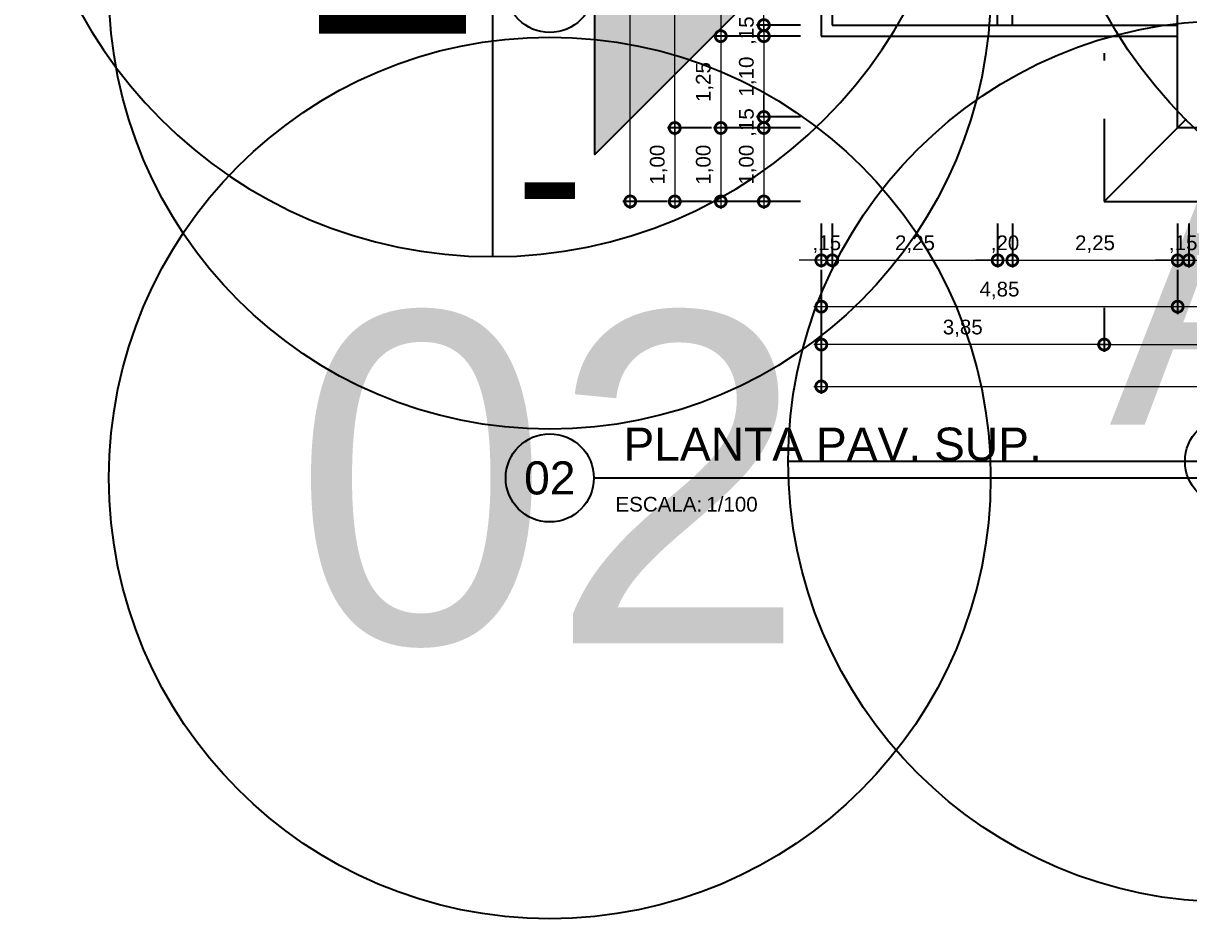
# Model space of a CAD drawing. Header units: metres. Extents: x 47619 to 47719, y 23263 to 23369.
# Drawn here: x 47644.75 to 47660.61, y 23308.29 to 23320.47 of the extents above; entities that cross this region are included whole.
import ezdxf
from ezdxf.enums import TextEntityAlignment as Align

# ---------------------------------------------------------------- set-up
doc = ezdxf.new("R2010")
doc.units = ezdxf.units.M
doc.header["$LTSCALE"] = 0.25
doc.header["$PDMODE"] = 96
doc.linetypes.add('DASHDOT2', pattern=[12.7, 6.35, -3.175, 0, -3.175])
doc.linetypes.add('DIVIDEX2', pattern=[63.5, 25.4, -12.7, 0, -12.7, 0, -12.7])
for name, color, linetype in [('0 @ 0.1', 7, 'Continuous'), ('0 @ 1', 7, 'Continuous'), ('ARQ_ALV CT', 4, 'Continuous'), ('ARQ_METAL CT', 2, 'Continuous'), ('ARQ_METAL CT @ 0.1', 2, 'Continuous'), ('ARQ_METAL CT @ 1', 2, 'Continuous'), ('ARQ_PISO 01', 1, 'Continuous'), ('ARQ_PROJ SUP', 1, 'DASHDOT2'), ('SIMB_01', 1, 'Continuous'), ('SIMB_02', 2, 'Continuous'), ('SIMB_PREENCHIMENTO', 253, 'Continuous'), ('SIMB_TXT', 1, 'Continuous')]:
    doc.layers.add(name, color=color, linetype=linetype)
doc.layers.add('ARQ_0', color=7, linetype='Continuous', true_color=0xff7400, plot=False)
doc.layers.add('ARQ_0_AREAS', color=7, linetype='Continuous', true_color=0x5a1694, plot=False)
doc.layers.add('ARQ_CINZA 06', color=255, linetype='Continuous', lineweight=9)
doc.layers.add('SIMB_LCT', color=252, linetype='DIVIDEX2', lineweight=100)
doc.layers.add('ARQ_COTA_AZUL', color=5, linetype='Continuous', lineweight=20, true_color=0x0000ff)
doc.styles.add('Annot_2.0mm', font='arial.ttf', dxfattribs={"height": 2})
doc.styles.add('cota', font='arial.ttf')
doc.styles.add('SIMB', font='arial.ttf')
doc.dimstyles.new('Info 01 - annot', dxfattribs={"dimtxt": 2, "dimasz": 3, "dimexe": 1, "dimexo": 1, "dimgap": 1, "dimtad": 1, "dimzin": 4, "dimtxsty": 'cota', "dimblk": 'DOTSMALL', "dimcen": 2, "dimdle": 1, "dimclrd": 256, "dimclre": 256, "dimclrt": 1, "dimazin": 2, "dimtfac": 0.09, "dimtix": 1, "dimtmove": 2, "dimatfit": 2, "dimfxl": 5, "dimfxlon": 1, "dimtolj": 1, "dimtzin": 4, "dimlwd": -1, "dimarcsym": 1})

# ---------------------------------------------------------------- blocks, each defined once
blk = doc.blocks.new('*U14')
at = {"layer": 'ARQ_CINZA 06'}
blk.add_hatch(color=256, dxfattribs=at).paths.add_polyline_path([(0, 0), (-5, -5), (5, -5)])
at = {"layer": 'ARQ_0'}
for p, q in [((0, 0), (0, -12.776)), ((-6.388, -6.388), (6.388, -6.388))]:
    blk.add_line(p, q, dxfattribs=at)
blk.add_circle((0, -6.388), 6.388, dxfattribs=at)
at = {"layer": 'SIMB_01'}
blk.add_lwpolyline([(0, 0), (-5, -5), (5, -5), (0, 0)], dxfattribs=at)
at = {"layer": 'SIMB_01', "style": 'Annot_2.0mm'}
blk.add_attdef('INCLINACAO', text='', height=2, dxfattribs=at).set_placement((0, -6.389), align=Align.MIDDLE_CENTER)
blk = doc.blocks.new('*U159')
at = {"layer": 'ARQ_METAL CT @ 0.1'}
ref = blk.add_blockref('*U14', (47658.696, 23323.687), dxfattribs=dict(at, xscale=0.1, yscale=0.1, zscale=0.1, rotation=89.99999999999999))
ref.add_attrib('INCLINACAO', 'I =5%', dxfattribs={"layer": 'SIMB_01', "height": 0.2, "rotation": 90, "style": 'Annot_2.0mm'}).set_placement((47659.471, 23323.687), align=Align.MIDDLE_CENTER)
at = {"layer": 'ARQ_METAL CT @ 1'}
ref = blk.add_blockref('*U14', (47658.696, 23323.687), dxfattribs=dict(at, rotation=89.99999999999999))
ref.add_attrib('INCLINACAO', 'I =5%', dxfattribs={"layer": 'SIMB_01', "height": 2, "rotation": 90, "style": 'Annot_2.0mm'}).set_placement((47666.447, 23323.687), align=Align.MIDDLE_CENTER)
blk = doc.blocks.new('*U12')
at = {"layer": 'SIMB_PREENCHIMENTO', "transparency": 33554587}
h = blk.add_hatch(color=256, dxfattribs=at)
h.dxf.hatch_style = 1
h.paths.add_polyline_path([(0, 8.483), (-4.152, 4.332, -0.401827), (4.152, 4.332)])
h = blk.add_hatch(color=256, dxfattribs=at)
h.dxf.hatch_style = 1
h.paths.add_polyline_path([(-4.332, 4.152), (-8.483, 0), (-6, 0, -0.193399)])
h = blk.add_hatch(color=256, dxfattribs=at)
h.dxf.hatch_style = 1
h.paths.add_polyline_path([(4.332, 4.152, -0.193399), (6, 0), (8.483, 0)])
at = {"layer": 'SIMB_01'}
for p, q in [((-8.483, 0), (0, 8.483)), ((8.483, 0), (0, 8.483)), ((0, -6), (0, 6)), ((-6, 0), (-8.483, 0)), ((6, 0), (8.483, 0))]:
    blk.add_line(p, q, dxfattribs=at)
blk.add_circle((0, 0), 6, dxfattribs=at)
at = {"layer": 'SIMB_LCT'}
blk.add_line((-6, 0), (-54.483, 0), dxfattribs=at)
at = {"layer": 'SIMB_TXT', "style": 'SIMB'}
for tag, height, p in [('000', 3.5, (-2.25, 0)), ('999', 2, (2.525, 0))]:
    blk.add_attdef(tag, text='', height=height, rotation=90, dxfattribs=at).set_placement(p, align=Align.MIDDLE_CENTER)
blk = doc.blocks.new('*U162')
at = {"layer": '0 @ 0.1', "xscale": 0.1, "yscale": 0.1, "zscale": 0.1, "rotation": 269.9999999999999}
blk.add_blockref('*U12', (47661.163, 23314.513), dxfattribs=at).add_auto_attribs({'999': '-', '000': 'A'})
at = {"layer": '0 @ 1'}
ref = blk.add_blockref('*U12', (47661.163, 23314.513), dxfattribs=dict(at, rotation=269.9999999999999))
ref.add_attrib('000', 'A', dxfattribs={"layer": 'SIMB_TXT', "height": 3.5, "style": 'SIMB'}).set_placement((47661.163, 23316.763), align=Align.MIDDLE_CENTER)
blk = doc.blocks.new('*U9')
at = {"layer": 'SIMB_PREENCHIMENTO', "transparency": 33554587}
h = blk.add_hatch(color=256, dxfattribs=at)
h.dxf.hatch_style = 1
h.paths.add_polyline_path([(0, 8.483), (-4.152, 4.332, -0.401827), (4.152, 4.332)])
h = blk.add_hatch(color=256, dxfattribs=at)
h.dxf.hatch_style = 1
h.paths.add_polyline_path([(-4.332, 4.152), (-8.483, 0), (-6, 0, -0.193399)])
h = blk.add_hatch(color=256, dxfattribs=at)
h.dxf.hatch_style = 1
h.paths.add_polyline_path([(4.332, 4.152, -0.193399), (6, 0), (8.483, 0)])
at = {"layer": 'SIMB_01'}
for p, q in [((-8.483, 0), (0, 8.483)), ((8.483, 0), (0, 8.483)), ((-6, 0), (-8.483, 0)), ((-6, 0), (6, 0)), ((6, 0), (8.483, 0))]:
    blk.add_line(p, q, dxfattribs=at)
blk.add_circle((0, 0), 6, dxfattribs=at)
at = {"layer": 'SIMB_LCT'}
blk.add_line((6, 0), (38.483, 0), dxfattribs=at)
at = {"layer": 'SIMB_TXT', "style": 'SIMB'}
for tag, height, p in [('000', 3.5, (0, 2.25)), ('999', 2, (0, -2.525))]:
    blk.add_attdef(tag, text='', height=height, dxfattribs=at).set_placement(p, align=Align.MIDDLE_CENTER)
blk = doc.blocks.new('*U163')
at = {"layer": '0 @ 0.1', "xscale": 0.1, "yscale": 0.1, "zscale": 0.1}
blk.add_blockref('*U9', (47651.918, 23320.95), dxfattribs=at).add_auto_attribs({'999': '-', '000': 'B'})
at = {"layer": '0 @ 1'}
ref = blk.add_blockref('*U9', (47651.918, 23320.95), dxfattribs=at)
ref.add_attrib('999', '-', dxfattribs={"layer": 'SIMB_TXT', "height": 2, "style": 'SIMB'}).set_placement((47651.918, 23318.425), align=Align.MIDDLE_CENTER)
blk = doc.blocks.new('_DotSmall')
at = {"color": 0, "linetype": 'ByBlock', "const_width": 0.5}
blk.add_lwpolyline([(-0.0625, 0, 1), (0.0625, 0, 1)], format="xyb", close=True, dxfattribs=at)
blk = doc.blocks.new('*D19')
at = {"layer": 'ARQ_COTA_AZUL', "transparency": 16777216}
for p, q in [((47654.831, 23320.45), (47654.831, 23320.75)), ((47654.831, 23320.45), (47654.831, 23320.3)), ((47654.831, 23320.3), (47654.831, 23320))]:
    blk.add_line(p, q, dxfattribs=at)
at = {"layer": 'ARQ_COTA_AZUL', "lineweight": -2, "transparency": 16777216}
for p, q in [((47655.331, 23320.45), (47654.731, 23320.45)), ((47655.331, 23320.3), (47654.731, 23320.3))]:
    blk.add_line(p, q, dxfattribs=at)
at = {"layer": 'Defpoints', "color": 0, "transparency": 16777216}
for p in [(47655.763, 23320.45), (47654.831, 23320.3), (47655.613, 23320.3)]:
    blk.add_point(p, dxfattribs=at)
at = {"layer": 'ARQ_COTA_AZUL', "transparency": 16777216, "xscale": 0.3, "yscale": 0.3, "zscale": 0.3}
for p, rotation in [((47654.831, 23320.45), 270), ((47654.831, 23320.3), 90)]:
    blk.add_blockref('_DotSmall', p, dxfattribs=dict(at, rotation=rotation))
at = {"layer": 'ARQ_COTA_AZUL', "color": 1, "transparency": 16777216, "insert": (47654.611, 23320.375), "char_height": 0.2, "attachment_point": 5, "rotation": 90, "style": 'cota'}
blk.add_mtext('\\A1;,15', dxfattribs=at)
blk = doc.blocks.new('*D21')
at = {"layer": 'ARQ_COTA_AZUL', "transparency": 16777216}
blk.add_line((47654.245, 23326.85), (47654.245, 23320.2), dxfattribs=at)
at = {"layer": 'ARQ_COTA_AZUL', "lineweight": -2, "transparency": 16777216}
for p, q in [((47654.745, 23326.75), (47654.145, 23326.75)), ((47654.745, 23320.3), (47654.145, 23320.3))]:
    blk.add_line(p, q, dxfattribs=at)
at = {"layer": 'Defpoints', "color": 0, "transparency": 16777216}
for p in [(47655.613, 23326.75), (47654.245, 23320.3), (47655.613, 23320.3)]:
    blk.add_point(p, dxfattribs=at)
at = {"layer": 'ARQ_COTA_AZUL', "transparency": 16777216, "xscale": 0.3, "yscale": 0.3, "zscale": 0.3}
for p, rotation in [((47654.245, 23326.75), 90), ((47654.245, 23320.3), 270)]:
    blk.add_blockref('_DotSmall', p, dxfattribs=dict(at, rotation=rotation))
at = {"layer": 'ARQ_COTA_AZUL', "color": 1, "transparency": 16777216, "insert": (47654.025, 23323.525), "char_height": 0.2, "attachment_point": 5, "rotation": 90, "style": 'cota'}
blk.add_mtext('\\A1;6,45', dxfattribs=at)
blk = doc.blocks.new('*D23')
at = {"layer": 'ARQ_COTA_AZUL', "lineweight": -2, "transparency": 16777216}
for p, q in [((47655.613, 23317.749), (47655.613, 23317.149)), ((47655.763, 23317.749), (47655.763, 23317.149))]:
    blk.add_line(p, q, dxfattribs=at)
at = {"layer": 'ARQ_COTA_AZUL', "transparency": 16777216}
for p, q in [((47655.613, 23317.249), (47655.313, 23317.249)), ((47655.613, 23317.249), (47655.763, 23317.249)), ((47655.763, 23317.249), (47656.063, 23317.249))]:
    blk.add_line(p, q, dxfattribs=at)
at = {"layer": 'Defpoints', "color": 0, "transparency": 16777216}
for p in [(47655.763, 23320.45), (47655.613, 23320.3), (47655.763, 23317.249)]:
    blk.add_point(p, dxfattribs=at)
at = {"layer": 'ARQ_COTA_AZUL', "transparency": 16777216, "xscale": 0.3, "yscale": 0.3, "zscale": 0.3}
blk.add_blockref('_DotSmall', (47655.613, 23317.249), dxfattribs=at)
at = {"layer": 'ARQ_COTA_AZUL', "transparency": 16777216, "xscale": 0.3, "yscale": 0.3, "zscale": 0.3, "rotation": 180}
blk.add_blockref('_DotSmall', (47655.763, 23317.249), dxfattribs=at)
at = {"layer": 'ARQ_COTA_AZUL', "color": 1, "transparency": 16777216, "insert": (47655.688, 23317.469), "char_height": 0.2, "attachment_point": 5, "style": 'cota'}
blk.add_mtext('\\A1;,15', dxfattribs=at)
blk = doc.blocks.new('*D25')
at = {"layer": 'ARQ_COTA_AZUL', "lineweight": -2, "transparency": 16777216}
for p, q in [((47655.763, 23317.749), (47655.763, 23317.149)), ((47658.013, 23317.749), (47658.013, 23317.149))]:
    blk.add_line(p, q, dxfattribs=at)
at = {"layer": 'ARQ_COTA_AZUL', "transparency": 16777216}
blk.add_line((47655.663, 23317.249), (47658.113, 23317.249), dxfattribs=at)
at = {"layer": 'Defpoints', "color": 0, "transparency": 16777216}
for p in [(47655.763, 23320.45), (47658.013, 23320.45), (47658.013, 23317.249)]:
    blk.add_point(p, dxfattribs=at)
at = {"layer": 'ARQ_COTA_AZUL', "transparency": 16777216, "xscale": 0.3, "yscale": 0.3, "zscale": 0.3, "rotation": 180}
blk.add_blockref('_DotSmall', (47655.763, 23317.249), dxfattribs=at)
at = {"layer": 'ARQ_COTA_AZUL', "transparency": 16777216, "xscale": 0.3, "yscale": 0.3, "zscale": 0.3}
blk.add_blockref('_DotSmall', (47658.013, 23317.249), dxfattribs=at)
at = {"layer": 'ARQ_COTA_AZUL', "color": 1, "transparency": 16777216, "insert": (47656.888, 23317.469), "char_height": 0.2, "attachment_point": 5, "style": 'cota'}
blk.add_mtext('\\A1;2,25', dxfattribs=at)
blk = doc.blocks.new('*D27')
at = {"layer": 'ARQ_COTA_AZUL', "lineweight": -2, "transparency": 16777216}
for p, q in [((47658.013, 23317.749), (47658.013, 23317.149)), ((47658.213, 23317.749), (47658.213, 23317.149))]:
    blk.add_line(p, q, dxfattribs=at)
at = {"layer": 'ARQ_COTA_AZUL', "transparency": 16777216}
for p, q in [((47658.013, 23317.249), (47657.713, 23317.249)), ((47658.013, 23317.249), (47658.213, 23317.249)), ((47658.213, 23317.249), (47658.513, 23317.249))]:
    blk.add_line(p, q, dxfattribs=at)
at = {"layer": 'Defpoints', "color": 0, "transparency": 16777216}
for p in [(47658.013, 23320.45), (47658.213, 23320.45), (47658.213, 23317.249)]:
    blk.add_point(p, dxfattribs=at)
at = {"layer": 'ARQ_COTA_AZUL', "transparency": 16777216, "xscale": 0.3, "yscale": 0.3, "zscale": 0.3}
blk.add_blockref('_DotSmall', (47658.013, 23317.249), dxfattribs=at)
at = {"layer": 'ARQ_COTA_AZUL', "transparency": 16777216, "xscale": 0.3, "yscale": 0.3, "zscale": 0.3, "rotation": 180}
blk.add_blockref('_DotSmall', (47658.213, 23317.249), dxfattribs=at)
at = {"layer": 'ARQ_COTA_AZUL', "color": 1, "transparency": 16777216, "insert": (47658.113, 23317.469), "char_height": 0.2, "attachment_point": 5, "style": 'cota'}
blk.add_mtext('\\A1;,20', dxfattribs=at)
blk = doc.blocks.new('*D29')
at = {"layer": 'ARQ_COTA_AZUL', "lineweight": -2, "transparency": 16777216}
for p, q in [((47658.213, 23317.749), (47658.213, 23317.149)), ((47660.463, 23317.749), (47660.463, 23317.149))]:
    blk.add_line(p, q, dxfattribs=at)
at = {"layer": 'ARQ_COTA_AZUL', "transparency": 16777216}
blk.add_line((47658.113, 23317.249), (47660.563, 23317.249), dxfattribs=at)
at = {"layer": 'Defpoints', "color": 0, "transparency": 16777216}
for p in [(47658.213, 23320.45), (47660.463, 23320.3), (47660.463, 23317.249)]:
    blk.add_point(p, dxfattribs=at)
at = {"layer": 'ARQ_COTA_AZUL', "transparency": 16777216, "xscale": 0.3, "yscale": 0.3, "zscale": 0.3, "rotation": 180}
blk.add_blockref('_DotSmall', (47658.213, 23317.249), dxfattribs=at)
at = {"layer": 'ARQ_COTA_AZUL', "transparency": 16777216, "xscale": 0.3, "yscale": 0.3, "zscale": 0.3}
blk.add_blockref('_DotSmall', (47660.463, 23317.249), dxfattribs=at)
at = {"layer": 'ARQ_COTA_AZUL', "color": 1, "transparency": 16777216, "insert": (47659.338, 23317.469), "char_height": 0.2, "attachment_point": 5, "style": 'cota'}
blk.add_mtext('\\A1;2,25', dxfattribs=at)
blk = doc.blocks.new('*D31')
at = {"layer": 'ARQ_COTA_AZUL', "lineweight": -2, "transparency": 16777216}
for p, q in [((47655.613, 23317.118), (47655.613, 23316.518)), ((47660.463, 23317.118), (47660.463, 23316.518))]:
    blk.add_line(p, q, dxfattribs=at)
at = {"layer": 'ARQ_COTA_AZUL', "transparency": 16777216}
blk.add_line((47655.513, 23316.618), (47660.563, 23316.618), dxfattribs=at)
at = {"layer": 'Defpoints', "color": 0, "transparency": 16777216}
for p in [(47655.613, 23320.3), (47660.463, 23320.3), (47660.463, 23316.618)]:
    blk.add_point(p, dxfattribs=at)
at = {"layer": 'ARQ_COTA_AZUL', "transparency": 16777216, "xscale": 0.3, "yscale": 0.3, "zscale": 0.3, "rotation": 180}
blk.add_blockref('_DotSmall', (47655.613, 23316.618), dxfattribs=at)
at = {"layer": 'ARQ_COTA_AZUL', "transparency": 16777216, "xscale": 0.3, "yscale": 0.3, "zscale": 0.3}
blk.add_blockref('_DotSmall', (47660.463, 23316.618), dxfattribs=at)
at = {"layer": 'ARQ_COTA_AZUL', "color": 1, "transparency": 16777216, "insert": (47658.038, 23316.838), "char_height": 0.2, "attachment_point": 5, "style": 'cota'}
blk.add_mtext('\\A1;4,85', dxfattribs=at)
blk = doc.blocks.new('*D41')
at = {"layer": 'ARQ_COTA_AZUL', "transparency": 16777216}
blk.add_line((47654.831, 23320.35), (47654.831, 23326.7), dxfattribs=at)
at = {"layer": 'ARQ_COTA_AZUL', "lineweight": -2, "transparency": 16777216}
for p, q in [((47655.331, 23326.6), (47654.731, 23326.6)), ((47655.331, 23320.45), (47654.731, 23320.45))]:
    blk.add_line(p, q, dxfattribs=at)
at = {"layer": 'Defpoints', "color": 0, "transparency": 16777216}
for p in [(47654.831, 23326.6), (47655.763, 23326.6), (47655.763, 23320.45)]:
    blk.add_point(p, dxfattribs=at)
at = {"layer": 'ARQ_COTA_AZUL', "transparency": 16777216, "xscale": 0.3, "yscale": 0.3, "zscale": 0.3}
for p, rotation in [((47654.831, 23326.6), 90), ((47654.831, 23320.45), 270)]:
    blk.add_blockref('_DotSmall', p, dxfattribs=dict(at, rotation=rotation))
at = {"layer": 'ARQ_COTA_AZUL', "color": 1, "transparency": 16777216, "insert": (47654.611, 23323.525), "char_height": 0.2, "attachment_point": 5, "rotation": 90, "style": 'cota'}
blk.add_mtext('\\A1;6,15', dxfattribs=at)
blk = doc.blocks.new('*D55')
at = {"layer": 'ARQ_COTA_AZUL', "lineweight": -2, "transparency": 16777216}
for p, q in [((47660.613, 23317.749), (47660.613, 23317.149)), ((47663.113, 23317.749), (47663.113, 23317.149))]:
    blk.add_line(p, q, dxfattribs=at)
at = {"layer": 'ARQ_COTA_AZUL', "transparency": 16777216}
blk.add_line((47660.513, 23317.249), (47663.213, 23317.249), dxfattribs=at)
at = {"layer": 'Defpoints', "color": 0, "transparency": 16777216}
for p in [(47660.613, 23319.2), (47663.113, 23319.2), (47663.113, 23317.249)]:
    blk.add_point(p, dxfattribs=at)
at = {"layer": 'ARQ_COTA_AZUL', "transparency": 16777216, "xscale": 0.3, "yscale": 0.3, "zscale": 0.3, "rotation": 180}
blk.add_blockref('_DotSmall', (47660.613, 23317.249), dxfattribs=at)
at = {"layer": 'ARQ_COTA_AZUL', "transparency": 16777216, "xscale": 0.3, "yscale": 0.3, "zscale": 0.3}
blk.add_blockref('_DotSmall', (47663.113, 23317.249), dxfattribs=at)
at = {"layer": 'ARQ_COTA_AZUL', "color": 1, "transparency": 16777216, "insert": (47661.863, 23317.469), "char_height": 0.2, "attachment_point": 5, "style": 'cota'}
blk.add_mtext('\\A1;2,50', dxfattribs=at)
blk = doc.blocks.new('*U7')
at = {"layer": 'SIMB_02'}
blk.add_line((6, 0), (67.145, 0), dxfattribs=at)
blk.add_circle((0, 0), 6, dxfattribs=at)
at = {"layer": 'SIMB_TXT', "style": 'SIMB'}
blk.add_text('ESCALA:', height=2, dxfattribs=at).set_placement((8.936, -4.582))
blk.add_attdef('TITULO_DO_DESENHO', text='', height=4.5, dxfattribs=at).set_placement((10.022, 1), align=Align.BOTTOM_LEFT)
blk.add_attdef('NUM', text='', height=4.5, dxfattribs=at).set_placement((0, 0), align=Align.MIDDLE_CENTER)
blk.add_attdef('ESCALA', (21.304, -4.582), '', height=2, dxfattribs=at)
blk = doc.blocks.new('*U165')
at = {"layer": '0 @ 0.1', "xscale": 0.1, "yscale": 0.1, "zscale": 0.1}
blk.add_blockref('*U7', (47651.918, 23314.287), dxfattribs=at).add_auto_attribs({'TITULO_DO_DESENHO': 'PLANTA PAV. SUP.', 'NUM': '02', 'ESCALA': '1/100'})
at = {"layer": '0 @ 1'}
ref = blk.add_blockref('*U7', (47651.918, 23314.287), dxfattribs=at)
ref.add_attrib('NUM', '02', dxfattribs={"layer": 'SIMB_TXT', "height": 4.5, "style": 'SIMB'}).set_placement((47651.918, 23314.287), align=Align.MIDDLE_CENTER)
blk = doc.blocks.new('*D71')
at = {"layer": 'ARQ_COTA_AZUL', "lineweight": -2, "transparency": 16777216}
for p, q in [((47660.463, 23317.118), (47660.463, 23316.518)), ((47669.413, 23317.118), (47669.413, 23316.518))]:
    blk.add_line(p, q, dxfattribs=at)
at = {"layer": 'ARQ_COTA_AZUL', "transparency": 16777216}
blk.add_line((47660.363, 23316.618), (47669.513, 23316.618), dxfattribs=at)
at = {"layer": 'Defpoints', "color": 0, "transparency": 16777216}
for p in [(47660.463, 23320.3), (47669.413, 23319.05), (47669.413, 23316.618)]:
    blk.add_point(p, dxfattribs=at)
at = {"layer": 'ARQ_COTA_AZUL', "transparency": 16777216, "xscale": 0.3, "yscale": 0.3, "zscale": 0.3, "rotation": 180}
blk.add_blockref('_DotSmall', (47660.463, 23316.618), dxfattribs=at)
at = {"layer": 'ARQ_COTA_AZUL', "transparency": 16777216, "xscale": 0.3, "yscale": 0.3, "zscale": 0.3}
blk.add_blockref('_DotSmall', (47669.413, 23316.618), dxfattribs=at)
at = {"layer": 'ARQ_COTA_AZUL', "color": 1, "transparency": 16777216, "insert": (47664.938, 23316.838), "char_height": 0.2, "attachment_point": 5, "style": 'cota'}
blk.add_mtext('\\A1;8,95', dxfattribs=at)
blk = doc.blocks.new('*D75')
at = {"layer": 'ARQ_COTA_AZUL', "lineweight": -2, "transparency": 16777216}
for p, q in [((47659.463, 23316.602), (47659.463, 23316.002)), ((47670.413, 23316.602), (47670.413, 23316.002))]:
    blk.add_line(p, q, dxfattribs=at)
at = {"layer": 'ARQ_COTA_AZUL', "transparency": 16777216}
blk.add_line((47659.363, 23316.102), (47670.513, 23316.102), dxfattribs=at)
at = {"layer": 'Defpoints', "color": 0, "transparency": 16777216}
for p in [(47659.463, 23318.05), (47670.413, 23318.05), (47670.413, 23316.102)]:
    blk.add_point(p, dxfattribs=at)
at = {"layer": 'ARQ_COTA_AZUL', "transparency": 16777216, "xscale": 0.3, "yscale": 0.3, "zscale": 0.3, "rotation": 180}
blk.add_blockref('_DotSmall', (47659.463, 23316.102), dxfattribs=at)
at = {"layer": 'ARQ_COTA_AZUL', "transparency": 16777216, "xscale": 0.3, "yscale": 0.3, "zscale": 0.3}
blk.add_blockref('_DotSmall', (47670.413, 23316.102), dxfattribs=at)
at = {"layer": 'ARQ_COTA_AZUL', "color": 1, "transparency": 16777216, "insert": (47664.938, 23316.322), "char_height": 0.2, "attachment_point": 5, "style": 'cota'}
blk.add_mtext('\\A1;10,95', dxfattribs=at)
blk = doc.blocks.new('*D95')
at = {"layer": 'ARQ_COTA_AZUL', "transparency": 16777216}
blk.add_line((47654.831, 23320.4), (47654.831, 23319.1), dxfattribs=at)
at = {"layer": 'ARQ_COTA_AZUL', "lineweight": -2, "transparency": 16777216}
for p, q in [((47655.331, 23320.3), (47654.731, 23320.3)), ((47655.331, 23319.2), (47654.731, 23319.2))]:
    blk.add_line(p, q, dxfattribs=at)
at = {"layer": 'Defpoints', "color": 0, "transparency": 16777216}
for p in [(47655.613, 23320.3), (47654.831, 23319.2), (47660.613, 23319.2)]:
    blk.add_point(p, dxfattribs=at)
at = {"layer": 'ARQ_COTA_AZUL', "transparency": 16777216, "xscale": 0.3, "yscale": 0.3, "zscale": 0.3}
for p, rotation in [((47654.831, 23320.3), 90), ((47654.831, 23319.2), 270)]:
    blk.add_blockref('_DotSmall', p, dxfattribs=dict(at, rotation=rotation))
at = {"layer": 'ARQ_COTA_AZUL', "color": 1, "transparency": 16777216, "insert": (47654.611, 23319.75), "char_height": 0.2, "attachment_point": 5, "rotation": 90, "style": 'cota'}
blk.add_mtext('\\A1;1,10', dxfattribs=at)
blk = doc.blocks.new('*D97')
at = {"layer": 'ARQ_COTA_AZUL', "transparency": 16777216}
blk.add_line((47654.245, 23320.4), (47654.245, 23318.95), dxfattribs=at)
at = {"layer": 'ARQ_COTA_AZUL', "lineweight": -2, "transparency": 16777216}
for p, q in [((47654.745, 23320.3), (47654.145, 23320.3)), ((47654.745, 23319.05), (47654.145, 23319.05))]:
    blk.add_line(p, q, dxfattribs=at)
at = {"layer": 'Defpoints', "color": 0, "transparency": 16777216}
for p in [(47655.613, 23320.3), (47654.245, 23319.05), (47660.463, 23319.05)]:
    blk.add_point(p, dxfattribs=at)
at = {"layer": 'ARQ_COTA_AZUL', "transparency": 16777216, "xscale": 0.3, "yscale": 0.3, "zscale": 0.3}
for p, rotation in [((47654.245, 23320.3), 90), ((47654.245, 23319.05), 270)]:
    blk.add_blockref('_DotSmall', p, dxfattribs=dict(at, rotation=rotation))
at = {"layer": 'ARQ_COTA_AZUL', "color": 1, "transparency": 16777216, "insert": (47654.025, 23319.675), "char_height": 0.2, "attachment_point": 5, "rotation": 90, "style": 'cota'}
blk.add_mtext('\\A1;1,25', dxfattribs=at)
blk = doc.blocks.new('*D139')
at = {"layer": 'ARQ_COTA_AZUL', "transparency": 16777216}
blk.add_line((47653.619, 23318.95), (47653.619, 23328.1), dxfattribs=at)
at = {"layer": 'ARQ_COTA_AZUL', "lineweight": -2, "transparency": 16777216}
for p, q in [((47654.119, 23328), (47653.519, 23328)), ((47654.119, 23319.05), (47653.519, 23319.05))]:
    blk.add_line(p, q, dxfattribs=at)
at = {"layer": 'Defpoints', "color": 0, "transparency": 16777216}
for p in [(47653.619, 23328), (47660.463, 23328), (47660.463, 23319.05)]:
    blk.add_point(p, dxfattribs=at)
at = {"layer": 'ARQ_COTA_AZUL', "transparency": 16777216, "xscale": 0.3, "yscale": 0.3, "zscale": 0.3}
for p, rotation in [((47653.619, 23328), 90), ((47653.619, 23319.05), 270)]:
    blk.add_blockref('_DotSmall', p, dxfattribs=dict(at, rotation=rotation))
at = {"layer": 'ARQ_COTA_AZUL', "color": 1, "transparency": 16777216, "insert": (47653.399, 23323.525), "char_height": 0.2, "attachment_point": 5, "rotation": 90, "style": 'cota'}
blk.add_mtext('\\A1;8,95', dxfattribs=at)
blk = doc.blocks.new('*D143')
at = {"layer": 'ARQ_COTA_AZUL', "transparency": 16777216}
blk.add_line((47653.619, 23319.15), (47653.619, 23317.95), dxfattribs=at)
at = {"layer": 'ARQ_COTA_AZUL', "lineweight": -2, "transparency": 16777216}
for p, q in [((47654.119, 23319.05), (47653.519, 23319.05)), ((47654.119, 23318.05), (47653.519, 23318.05))]:
    blk.add_line(p, q, dxfattribs=at)
at = {"layer": 'Defpoints', "color": 0, "transparency": 16777216}
for p in [(47660.463, 23319.05), (47653.619, 23318.05), (47659.463, 23318.05)]:
    blk.add_point(p, dxfattribs=at)
at = {"layer": 'ARQ_COTA_AZUL', "transparency": 16777216, "xscale": 0.3, "yscale": 0.3, "zscale": 0.3}
for p, rotation in [((47653.619, 23319.05), 90), ((47653.619, 23318.05), 270)]:
    blk.add_blockref('_DotSmall', p, dxfattribs=dict(at, rotation=rotation))
at = {"layer": 'ARQ_COTA_AZUL', "color": 1, "transparency": 16777216, "insert": (47653.399, 23318.55), "char_height": 0.2, "attachment_point": 5, "rotation": 90, "style": 'cota'}
blk.add_mtext('\\A1;1,00', dxfattribs=at)
blk = doc.blocks.new('*D145')
at = {"layer": 'ARQ_COTA_AZUL', "transparency": 16777216}
blk.add_line((47653.013, 23317.95), (47653.013, 23329.1), dxfattribs=at)
at = {"layer": 'ARQ_COTA_AZUL', "lineweight": -2, "transparency": 16777216}
for p, q in [((47653.513, 23329), (47652.913, 23329)), ((47653.513, 23318.05), (47652.913, 23318.05))]:
    blk.add_line(p, q, dxfattribs=at)
at = {"layer": 'Defpoints', "color": 0, "transparency": 16777216}
for p in [(47653.013, 23329), (47659.463, 23329), (47659.463, 23318.05)]:
    blk.add_point(p, dxfattribs=at)
at = {"layer": 'ARQ_COTA_AZUL', "transparency": 16777216, "xscale": 0.3, "yscale": 0.3, "zscale": 0.3}
for p, rotation in [((47653.013, 23329), 90), ((47653.013, 23318.05), 270)]:
    blk.add_blockref('_DotSmall', p, dxfattribs=dict(at, rotation=rotation))
at = {"layer": 'ARQ_COTA_AZUL', "color": 1, "transparency": 16777216, "insert": (47652.792, 23323.525), "char_height": 0.2, "attachment_point": 5, "rotation": 90, "style": 'cota'}
blk.add_mtext('\\A1;10,95', dxfattribs=at)
blk = doc.blocks.new('*D149')
at = {"layer": 'ARQ_COTA_AZUL', "lineweight": -2, "transparency": 16777216}
for p, q in [((47655.613, 23316.032), (47655.613, 23315.432)), ((47670.413, 23316.032), (47670.413, 23315.432))]:
    blk.add_line(p, q, dxfattribs=at)
at = {"layer": 'ARQ_COTA_AZUL', "transparency": 16777216}
blk.add_line((47655.513, 23315.532), (47670.513, 23315.532), dxfattribs=at)
at = {"layer": 'Defpoints', "color": 0, "transparency": 16777216}
for p in [(47655.613, 23320.3), (47670.413, 23318.05), (47670.413, 23315.532)]:
    blk.add_point(p, dxfattribs=at)
at = {"layer": 'ARQ_COTA_AZUL', "transparency": 16777216, "xscale": 0.3, "yscale": 0.3, "zscale": 0.3, "rotation": 180}
blk.add_blockref('_DotSmall', (47655.613, 23315.532), dxfattribs=at)
at = {"layer": 'ARQ_COTA_AZUL', "transparency": 16777216, "xscale": 0.3, "yscale": 0.3, "zscale": 0.3}
blk.add_blockref('_DotSmall', (47670.413, 23315.532), dxfattribs=at)
at = {"layer": 'ARQ_COTA_AZUL', "color": 1, "transparency": 16777216, "insert": (47663.013, 23315.752), "char_height": 0.2, "attachment_point": 5, "style": 'cota'}
blk.add_mtext('\\A1;14,80', dxfattribs=at)
blk = doc.blocks.new('*D119')
at = {"layer": 'ARQ_COTA_AZUL', "transparency": 16777216}
blk.add_line((47654.831, 23319.15), (47654.831, 23317.95), dxfattribs=at)
at = {"layer": 'ARQ_COTA_AZUL', "lineweight": -2, "transparency": 16777216}
for p, q in [((47655.331, 23319.05), (47654.731, 23319.05)), ((47655.331, 23318.05), (47654.731, 23318.05))]:
    blk.add_line(p, q, dxfattribs=at)
at = {"layer": 'Defpoints', "color": 0, "transparency": 16777216}
for p in [(47660.463, 23319.05), (47654.831, 23318.05), (47659.463, 23318.05)]:
    blk.add_point(p, dxfattribs=at)
at = {"layer": 'ARQ_COTA_AZUL', "transparency": 16777216, "xscale": 0.3, "yscale": 0.3, "zscale": 0.3}
for p, rotation in [((47654.831, 23319.05), 90), ((47654.831, 23318.05), 270)]:
    blk.add_blockref('_DotSmall', p, dxfattribs=dict(at, rotation=rotation))
at = {"layer": 'ARQ_COTA_AZUL', "color": 1, "transparency": 16777216, "insert": (47654.611, 23318.55), "char_height": 0.2, "attachment_point": 5, "rotation": 90, "style": 'cota'}
blk.add_mtext('\\A1;1,00', dxfattribs=at)
blk = doc.blocks.new('*D121')
at = {"layer": 'ARQ_COTA_AZUL', "lineweight": -2, "transparency": 16777216}
for p, q in [((47655.613, 23316.602), (47655.613, 23316.002)), ((47659.463, 23316.602), (47659.463, 23316.002))]:
    blk.add_line(p, q, dxfattribs=at)
at = {"layer": 'ARQ_COTA_AZUL', "transparency": 16777216}
blk.add_line((47659.563, 23316.102), (47655.513, 23316.102), dxfattribs=at)
at = {"layer": 'Defpoints', "color": 0, "transparency": 16777216}
for p in [(47655.613, 23320.3), (47659.463, 23318.05), (47655.613, 23316.102)]:
    blk.add_point(p, dxfattribs=at)
at = {"layer": 'ARQ_COTA_AZUL', "transparency": 16777216, "xscale": 0.3, "yscale": 0.3, "zscale": 0.3, "rotation": 180}
blk.add_blockref('_DotSmall', (47655.613, 23316.102), dxfattribs=at)
at = {"layer": 'ARQ_COTA_AZUL', "transparency": 16777216, "xscale": 0.3, "yscale": 0.3, "zscale": 0.3}
blk.add_blockref('_DotSmall', (47659.463, 23316.102), dxfattribs=at)
at = {"layer": 'ARQ_COTA_AZUL', "color": 1, "transparency": 16777216, "insert": (47657.538, 23316.322), "char_height": 0.2, "attachment_point": 5, "style": 'cota'}
blk.add_mtext('\\A1;3,85', dxfattribs=at)
blk = doc.blocks.new('*D153')
at = {"layer": 'ARQ_COTA_AZUL', "lineweight": -2, "transparency": 16777216}
for p, q in [((47660.463, 23317.749), (47660.463, 23317.149)), ((47660.613, 23317.749), (47660.613, 23317.149))]:
    blk.add_line(p, q, dxfattribs=at)
at = {"layer": 'ARQ_COTA_AZUL', "transparency": 16777216}
for p, q in [((47660.463, 23317.249), (47660.163, 23317.249)), ((47660.613, 23317.249), (47660.463, 23317.249)), ((47660.613, 23317.249), (47660.913, 23317.249))]:
    blk.add_line(p, q, dxfattribs=at)
at = {"layer": 'Defpoints', "color": 0, "transparency": 16777216}
for p in [(47660.613, 23319.2), (47660.463, 23319.05), (47660.463, 23317.249)]:
    blk.add_point(p, dxfattribs=at)
at = {"layer": 'ARQ_COTA_AZUL', "transparency": 16777216, "xscale": 0.3, "yscale": 0.3, "zscale": 0.3}
blk.add_blockref('_DotSmall', (47660.463, 23317.249), dxfattribs=at)
at = {"layer": 'ARQ_COTA_AZUL', "transparency": 16777216, "xscale": 0.3, "yscale": 0.3, "zscale": 0.3, "rotation": 180}
blk.add_blockref('_DotSmall', (47660.613, 23317.249), dxfattribs=at)
at = {"layer": 'ARQ_COTA_AZUL', "color": 1, "transparency": 16777216, "insert": (47660.538, 23317.469), "char_height": 0.2, "attachment_point": 5, "style": 'cota'}
blk.add_mtext('\\A1;,15', dxfattribs=at)
blk = doc.blocks.new('*D155')
at = {"layer": 'ARQ_COTA_AZUL', "transparency": 16777216}
for p, q in [((47654.831, 23319.2), (47654.831, 23319.5)), ((47654.831, 23319.2), (47654.831, 23319.05)), ((47654.831, 23319.05), (47654.831, 23318.75))]:
    blk.add_line(p, q, dxfattribs=at)
at = {"layer": 'ARQ_COTA_AZUL', "lineweight": -2, "transparency": 16777216}
for p, q in [((47655.331, 23319.2), (47654.731, 23319.2)), ((47655.331, 23319.05), (47654.731, 23319.05))]:
    blk.add_line(p, q, dxfattribs=at)
at = {"layer": 'Defpoints', "color": 0, "transparency": 16777216}
for p in [(47660.613, 23319.2), (47654.831, 23319.05), (47660.463, 23319.05)]:
    blk.add_point(p, dxfattribs=at)
at = {"layer": 'ARQ_COTA_AZUL', "transparency": 16777216, "xscale": 0.3, "yscale": 0.3, "zscale": 0.3}
for p, rotation in [((47654.831, 23319.2), 270), ((47654.831, 23319.05), 90)]:
    blk.add_blockref('_DotSmall', p, dxfattribs=dict(at, rotation=rotation))
at = {"layer": 'ARQ_COTA_AZUL', "color": 1, "transparency": 16777216, "insert": (47654.611, 23319.125), "char_height": 0.2, "attachment_point": 5, "rotation": 90, "style": 'cota'}
blk.add_mtext('\\A1;,15', dxfattribs=at)
blk = doc.blocks.new('*D157')
at = {"layer": 'ARQ_COTA_AZUL', "transparency": 16777216}
blk.add_line((47654.245, 23319.15), (47654.245, 23317.95), dxfattribs=at)
at = {"layer": 'ARQ_COTA_AZUL', "lineweight": -2, "transparency": 16777216}
for p, q in [((47654.745, 23319.05), (47654.145, 23319.05)), ((47654.745, 23318.05), (47654.145, 23318.05))]:
    blk.add_line(p, q, dxfattribs=at)
at = {"layer": 'Defpoints', "color": 0, "transparency": 16777216}
for p in [(47660.463, 23319.05), (47654.245, 23318.05), (47659.463, 23318.05)]:
    blk.add_point(p, dxfattribs=at)
at = {"layer": 'ARQ_COTA_AZUL', "transparency": 16777216, "xscale": 0.3, "yscale": 0.3, "zscale": 0.3}
for p, rotation in [((47654.245, 23319.05), 90), ((47654.245, 23318.05), 270)]:
    blk.add_blockref('_DotSmall', p, dxfattribs=dict(at, rotation=rotation))
at = {"layer": 'ARQ_COTA_AZUL', "color": 1, "transparency": 16777216, "insert": (47654.025, 23318.55), "char_height": 0.2, "attachment_point": 5, "rotation": 90, "style": 'cota'}
blk.add_mtext('\\A1;1,00', dxfattribs=at)
blk = doc.blocks.new('*U176')
at = {"layer": 'ARQ_METAL CT @ 0.1'}
ref = blk.add_blockref('*U14', (47657.529, 23323.687), dxfattribs=dict(at, xscale=-0.1, yscale=0.1, zscale=0.1, rotation=270))
ref.add_attrib('INCLINACAO', 'I =5%', dxfattribs={"layer": 'SIMB_01', "height": 0.2, "rotation": 90, "style": 'Annot_2.0mm'}).set_placement((47656.754, 23323.687), align=Align.MIDDLE_CENTER)
at = {"layer": 'ARQ_METAL CT @ 1'}
ref = blk.add_blockref('*U14', (47657.529, 23323.687), dxfattribs=dict(at, xscale=-1, rotation=270))
ref.add_attrib('INCLINACAO', 'I =5%', dxfattribs={"layer": 'SIMB_01', "height": 2, "rotation": 90, "style": 'Annot_2.0mm'}).set_placement((47649.778, 23323.687), align=Align.MIDDLE_CENTER)

msp = doc.modelspace()

# ---------------------------------------------------------------- linework, layer by layer
at = {"layer": 'ARQ_0_AREAS'}
msp.add_lwpolyline([(47660.463, 23328), (47669.413, 23328), (47669.413, 23319.05), (47660.463, 23319.05)], close=True, dxfattribs=at)
msp.add_lwpolyline([(47660.463, 23328), (47669.413, 23328), (47669.413, 23319.05), (47660.463, 23319.05)], close=True, dxfattribs=at)
at = {"layer": 'ARQ_ALV CT'}
for p, q in [((47660.463, 23319.05), (47660.463, 23328)), ((47660.863, 23319.05), (47660.463, 23319.05))]:
    msp.add_line(p, q, dxfattribs=at)
at = {"layer": 'ARQ_PISO 01'}
for p, q in [((47655.613, 23326.75), (47655.613, 23320.3)), ((47655.763, 23326.6), (47655.763, 23320.45)), ((47658.013, 23320.45), (47658.013, 23326.6)), ((47658.213, 23320.45), (47658.213, 23326.6)), ((47655.763, 23320.45), (47660.463, 23320.45)), ((47655.613, 23320.3), (47660.463, 23320.3))]:
    msp.add_line(p, q, dxfattribs=at)
at = {"layer": 'ARQ_PROJ SUP'}
msp.add_line((47659.463, 23318.05), (47670.413, 23329), dxfattribs=at)
msp.add_lwpolyline([(47659.463, 23318.05), (47670.413, 23318.05), (47670.413, 23329), (47659.463, 23329)], close=True, dxfattribs=at)

# ---------------------------------------------------------------- block references
for name in ['*U162', '*U163', '*U165']:
    msp.add_blockref(name, (0, 0))
at = {"layer": 'ARQ_METAL CT'}
for name in ['*U176', '*U159']:
    msp.add_blockref(name, (0, 0), dxfattribs=at)

# ---------------------------------------------------------------- dimensions: what is measured, and where the dimension line sits
at = {"layer": 'ARQ_COTA_AZUL'}
for base, p1, p2, angle, picture, middle in [((47653.013, 23329), (47659.463, 23318.05), (47659.463, 23329), 90, '*D145', (47652.792, 23323.525)), ((47653.619, 23328), (47660.463, 23319.05), (47660.463, 23328), 90, '*D139', (47653.399, 23323.525)), ((47654.245, 23320.3), (47655.613, 23326.75), (47655.613, 23320.3), 270, '*D21', (47654.025, 23323.525)), ((47654.831, 23326.6), (47655.763, 23320.45), (47655.763, 23326.6), 270, '*D41', (47654.611, 23323.525)), ((47654.831, 23320.3), (47655.763, 23320.45), (47655.613, 23320.3), 270, '*D19', (47654.611, 23320.375)), ((47654.245, 23319.05), (47655.613, 23320.3), (47660.463, 23319.05), 270, '*D97', (47654.025, 23319.675)), ((47654.831, 23319.2), (47655.613, 23320.3), (47660.613, 23319.2), 270, '*D95', (47654.611, 23319.75)), ((47654.831, 23319.05), (47660.613, 23319.2), (47660.463, 23319.05), 270, '*D155', (47654.611, 23319.125)), ((47653.619, 23318.05), (47660.463, 23319.05), (47659.463, 23318.05), 90, '*D143', (47653.399, 23318.55)), ((47654.245, 23318.05), (47660.463, 23319.05), (47659.463, 23318.05), 270, '*D157', (47654.025, 23318.55)), ((47654.831, 23318.05), (47660.463, 23319.05), (47659.463, 23318.05), 270, '*D119', (47654.611, 23318.55))]:
    dim = msp.add_linear_dim(base=base, p1=p1, p2=p2, angle=angle, dimstyle='Info 01 - annot', override={"dimscale": 0}, dxfattribs=at)
    dim.commit()
    dim.dimension.update_dxf_attribs({"geometry": picture, "text_midpoint": middle})
for base, p1, p2, picture, middle in [((47655.763, 23317.249), (47655.613, 23320.3), (47655.763, 23320.45), '*D23', (47655.688, 23317.469)), ((47658.013, 23317.249), (47655.763, 23320.45), (47658.013, 23320.45), '*D25', (47656.888, 23317.469)), ((47658.213, 23317.249), (47658.013, 23320.45), (47658.213, 23320.45), '*D27', (47658.113, 23317.469)), ((47660.463, 23317.249), (47658.213, 23320.45), (47660.463, 23320.3), '*D29', (47659.338, 23317.469)), ((47660.463, 23316.618), (47655.613, 23320.3), (47660.463, 23320.3), '*D31', (47658.038, 23316.838)), ((47670.413, 23315.532), (47655.613, 23320.3), (47670.413, 23318.05), '*D149', (47663.013, 23315.752)), ((47655.613, 23316.102), (47659.463, 23318.05), (47655.613, 23320.3), '*D121', (47657.538, 23316.322)), ((47669.413, 23316.618), (47660.463, 23320.3), (47669.413, 23319.05), '*D71', (47664.938, 23316.838)), ((47660.463, 23317.249), (47660.613, 23319.2), (47660.463, 23319.05), '*D153', (47660.538, 23317.469)), ((47663.113, 23317.249), (47660.613, 23319.2), (47663.113, 23319.2), '*D55', (47661.863, 23317.469)), ((47670.413, 23316.102), (47659.463, 23318.05), (47670.413, 23318.05), '*D75', (47664.938, 23316.322))]:
    dim = msp.add_linear_dim(base=base, p1=p1, p2=p2, dimstyle='Info 01 - annot', override={"dimscale": 0}, dxfattribs=at)
    dim.commit()
    dim.dimension.update_dxf_attribs({"geometry": picture, "text_midpoint": middle})

doc.saveas('drawing.dxf')
